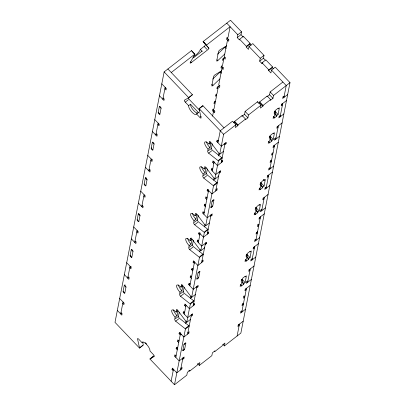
<?xml version="1.0" encoding="UTF-8"?>
<svg xmlns="http://www.w3.org/2000/svg" width="405" height="405" viewBox="0 0 405 405"><rect width="100%" height="100%" fill="white"/><g stroke="black" fill="none" stroke-linecap="round" stroke-linejoin="round"><path stroke-width="0.61" d="M262.865 62.78L261.924 63.509L259.681 61.155L263.437 58.234L263.999 55.369L252.776 43.598L249.014 46.524L248.457 49.385L246.21 47.031L249.966 44.105L250.108 43.391L243.375 36.328L239.618 39.25L239.476 39.968L237.229 37.614L240.99 34.688L241.552 31.828L230.511 20.25L203.138 41.558L206.504 45.087A1.686 0.451 -43.6 0 0 206.515 45.254L208.914 48.266A1.686 0.451 -43.6 0 1 207.522 49.957L191.241 62.628A1.686 0.451 -43.6 0 1 190.127 62.886L194.785 54.381A1.686 0.451 -43.6 0 0 194.876 54.138L191.509 50.605L164.136 71.913L115 322.36L139.533 348.087L143.289 345.166A1.686 0.572 52.1 0 0 143.284 344.913L142.651 342.078M125.97 287.13L124.289 285.363A1.266 0.43 52.1 0 1 125.236 285.712A1.266 0.43 52.1 0 1 125.97 287.13L124.801 293.093A1.266 0.43 52.1 0 1 123.854 292.749A1.266 0.43 52.1 0 1 123.12 291.327L124.289 285.363L125.039 284.781M130.137 255.55L131.306 249.586A1.266 0.43 52.1 0 1 132.253 249.936A1.266 0.43 52.1 0 1 132.992 251.353L131.822 257.317A1.266 0.43 52.1 0 1 130.876 256.967A1.266 0.43 52.1 0 1 130.137 255.55L131.822 257.317M137.158 219.773L138.328 213.81A1.266 0.43 52.1 0 1 139.274 214.154A1.266 0.43 52.1 0 1 140.008 215.576L138.839 221.54A1.266 0.43 52.1 0 1 137.892 221.191A1.266 0.43 52.1 0 1 137.158 219.773L138.839 221.54M147.03 179.8L145.344 178.033A1.266 0.43 52.1 0 1 146.291 178.377A1.266 0.43 52.1 0 1 147.03 179.8L145.861 185.758A1.266 0.43 52.1 0 1 144.914 185.414A1.266 0.43 52.1 0 1 144.175 183.997L145.344 178.033L146.099 177.446M152.366 142.256L151.197 148.215A1.266 0.43 52.1 0 0 151.931 149.637A1.266 0.43 52.1 0 0 152.877 149.982L154.047 144.018A1.266 0.43 52.1 0 0 153.313 142.601A1.266 0.43 52.1 0 0 152.366 142.256L154.047 144.018M158.213 112.438L159.383 106.474A1.266 0.43 52.1 0 1 160.329 106.824A1.266 0.43 52.1 0 1 161.069 108.241L159.899 114.205A1.266 0.43 52.1 0 1 158.952 113.861A1.266 0.43 52.1 0 1 158.213 112.438L159.899 114.205M123.044 302.039L120.705 313.966L121.616 313.257M130.066 266.262L127.727 278.184L129.094 277.121M137.087 230.48L134.744 242.408L135.999 241.436M144.104 194.704L141.765 206.631L142.676 205.922M151.126 158.927L148.782 170.854L150.149 169.791M158.142 123.15L155.803 135.078L157.054 134.101M165.164 87.374L162.82 99.296L163.731 98.587M212.574 116.149L213.465 111.618L214.402 110.889M214.417 101.832L215.217 102.673L214.027 108.758L212.772 109.73L212.493 111.162L213.86 110.099M217.343 86.928L218.143 87.769L216.948 93.849L215.698 94.826L215.414 96.253L216.781 95.19M223.352 67.291L221.945 68.389L218.705 84.903L219.829 86.083L219.545 87.51L218.32 86.23M223.14 58.852L223.702 59.444L222.507 65.524L221.257 66.501L220.973 67.929L222.34 66.865M228.44 39.331L227.504 40.065L224.264 56.578L225.382 57.758L225.104 59.191L223.879 57.905M175.117 317.171L176.995 315.708L177.977 310.696L176.099 312.159A5.908 2.01 52.1 0 0 171.679 310.544A5.908 2.01 52.1 0 0 175.117 317.171L174.692 319.317A1.686 0.572 52.1 0 0 175.674 321.211L185.105 328.668A1.686 0.572 52.1 0 1 185.429 328.971L174.489 384.75L149.951 359.017A1.686 0.572 52.1 0 1 150.042 358.86L154.33 356.42A1.686 0.572 52.1 0 0 153.348 354.527L149.982 350.998A5.908 2.01 52.1 0 0 146.544 344.371A5.908 2.01 52.1 0 0 142.125 342.757L138.758 339.223A1.686 0.572 52.1 0 0 137.498 338.762L139.528 347.834A1.686 0.572 52.1 0 1 139.533 348.087M176.099 312.159L176.519 310.012L177.147 309.526M180.002 292.253L181.88 290.795L182.863 285.783L180.984 287.246A5.908 2.01 52.1 0 0 176.565 285.631A5.908 2.01 52.1 0 0 180.002 292.253L179.582 294.4A1.686 0.572 52.1 0 0 180.564 296.293L189.991 303.75A1.686 0.572 52.1 0 1 190.32 304.059L186.735 322.329A1.686 0.572 52.1 0 1 186.416 321.965L177.78 310.473A1.686 0.572 52.1 0 0 176.519 310.012M180.984 287.246L181.405 285.1L182.032 284.614M189.155 245.612L191.033 244.149L192.016 239.142L190.137 240.605A5.908 2.01 52.1 0 0 185.718 238.99A5.908 2.01 52.1 0 0 189.155 245.612L188.73 247.759A1.686 0.572 52.1 0 0 189.712 249.652L199.144 257.109A1.686 0.572 52.1 0 1 199.468 257.418L191.621 297.417A1.686 0.572 52.1 0 1 191.307 297.047L182.67 285.56A1.686 0.572 52.1 0 0 181.405 285.1M190.137 240.605L190.558 238.459L191.185 237.968M194.041 220.7L195.919 219.237L196.901 214.23L195.023 215.693A5.908 2.01 52.1 0 0 190.603 214.073A5.908 2.01 52.1 0 0 194.041 220.7L193.62 222.846A1.686 0.572 52.1 0 0 194.602 224.74L204.029 232.197A1.686 0.572 52.1 0 1 204.358 232.505L200.774 250.776A1.686 0.572 52.1 0 1 200.455 250.406L191.818 238.92A1.686 0.572 52.1 0 0 190.558 238.459M195.023 215.693L195.443 213.546A1.686 0.572 52.1 0 1 196.708 214.007L205.345 225.494A1.686 0.572 52.1 0 0 205.659 225.858L209.415 222.937M203.194 174.059L205.072 172.596L206.054 167.589L204.176 169.047A5.908 2.01 52.1 0 0 199.756 167.432A5.908 2.01 52.1 0 0 203.194 174.059L202.768 176.205A1.686 0.572 52.1 0 0 203.75 178.099L213.182 185.556A1.686 0.572 52.1 0 1 213.506 185.86L205.659 225.858M204.176 169.047L204.596 166.9A1.686 0.572 52.1 0 1 205.856 167.366L214.493 178.853A1.686 0.572 52.1 0 0 214.812 179.218L218.568 176.297A1.686 0.572 52.1 0 1 218.254 175.927M208.079 149.146L209.957 147.683L210.939 142.671L209.061 144.134A5.908 2.01 52.1 0 0 204.641 142.519A5.908 2.01 52.1 0 0 208.079 149.146L207.659 151.293A1.686 0.572 52.1 0 0 208.641 153.181L218.067 160.643A1.686 0.572 52.1 0 1 218.396 160.947L214.812 179.218M209.061 144.134L209.481 141.988L210.109 141.502M185.429 328.971L189.186 326.05A1.686 0.572 52.1 0 0 188.862 325.742L179.43 318.284A1.686 0.572 52.1 0 1 178.453 316.391L179.304 312.052M190.32 304.059L194.076 301.133A1.686 0.572 52.1 0 0 193.747 300.829L184.321 293.372A1.686 0.572 52.1 0 1 183.338 291.478L184.189 287.135M199.468 257.418L203.224 254.492A1.686 0.572 52.1 0 0 202.9 254.188L193.474 246.726A1.686 0.572 52.1 0 1 192.491 244.838L193.403 240.185M204.358 232.505L208.114 229.579A1.686 0.572 52.1 0 0 207.785 229.27L198.359 221.813A1.686 0.572 52.1 0 1 197.377 219.92L198.288 215.273M213.506 185.86L217.262 182.939A1.686 0.572 52.1 0 0 216.938 182.63L207.512 175.173A1.686 0.572 52.1 0 1 206.53 173.279L207.38 168.941M218.396 160.947L222.153 158.026A1.686 0.572 52.1 0 0 221.824 157.717L212.397 150.26A1.686 0.572 52.1 0 1 211.415 148.367L212.326 143.714M173.178 370.722L172.054 369.547L172.338 368.115L176.828 372.823L181.835 368.925L182.118 367.492L180.863 368.469M182.645 359.407L183.895 358.43L184.174 356.997L179.167 360.901L174.677 356.187L174.96 354.76L176.079 355.934M177.274 349.854L176.15 348.675L176.433 347.247L177.552 348.421M178.727 342.458L177.603 341.283L177.881 339.851L179.005 341.03M180.2 334.945L179.076 333.771L179.354 332.338L183.845 337.046L188.857 333.148L189.135 331.715L187.885 332.692M191.125 316.173L192.375 315.196L192.659 313.769L187.647 317.667L183.156 312.959L183.44 311.526L184.564 312.706M185.753 306.62L184.634 305.446L184.913 304.013L189.403 308.721L194.415 304.823L194.694 303.391L193.443 304.368M196.683 287.849L197.934 286.877L198.217 285.444L193.205 289.342L188.715 284.634L188.998 283.201L190.117 284.381M191.312 278.296L190.188 277.121L190.471 275.689L191.59 276.868M192.765 270.904L191.641 269.725L191.919 268.297L193.043 269.472M194.238 263.392L193.114 262.212L193.398 260.785L197.883 265.493L202.895 261.589L203.173 260.162L201.923 261.134M205.163 244.62L206.413 243.643L206.697 242.21L201.685 246.113L197.2 241.4L197.478 239.973L198.602 241.147M199.792 235.067L198.673 233.887L198.951 232.46L203.442 237.168L208.453 233.27L208.732 231.837L207.481 232.809M210.721 216.295L211.972 215.318L212.255 213.891L207.244 217.789L202.753 213.081L203.037 211.648L204.155 212.822M205.35 206.742L204.226 205.563L204.51 204.135L205.634 205.31M206.803 199.346L205.679 198.172L205.958 196.739L207.082 197.918M208.276 191.833L207.152 190.659L207.436 189.226L211.921 193.934L216.933 190.036L217.212 188.603L215.961 189.581M219.201 173.062L220.457 172.09L220.735 170.657L215.723 174.555L211.238 169.847L211.516 168.414L212.64 169.594M213.83 163.509L212.711 162.334L212.989 160.901L217.48 165.61L222.492 161.711L222.77 160.284L221.52 161.256M224.76 144.737L226.01 143.765L226.294 142.332L221.282 146.23L216.791 141.522L217.075 140.09L218.194 141.269M237.229 37.614L237.791 34.749L241.552 31.828M171.118 381.216L173.461 369.294M175.8 357.367L180.478 333.512L181.602 334.692M184.28 314.133L186.037 305.193M189.839 285.814L194.516 261.959M198.318 242.58L200.075 233.634M203.877 214.255L208.555 190.406M212.357 171.026L214.113 162.081M217.915 142.702L220.254 130.774L232.571 121.191L235.938 124.72L235.376 127.585L237.882 125.631L238.024 124.917L245.536 119.07L242.17 115.536L234.652 121.384L234.515 122.102L233.574 122.831M185.642 323.428L186.113 321.033M190.542 298.439L191.013 296.04M199.68 251.875L200.151 249.475M204.581 226.881L205.052 224.486M213.719 180.316L214.189 177.922M218.503 155.925L218.973 153.53M209.481 141.988A1.686 0.572 52.1 0 1 210.747 142.449L219.383 153.94A1.686 0.572 52.1 0 0 219.697 154.305L223.621 134.308L235.938 124.72M182.802 350.492L183.971 344.528A1.266 0.339 -43.6 0 1 185.014 343.263A1.266 0.339 -43.6 0 1 185.849 343.065L184.68 349.029A1.266 0.339 -43.6 0 1 183.632 350.295A1.266 0.339 -43.6 0 1 182.802 350.492L184.68 349.029M196.84 278.939L198.01 272.975A1.266 0.339 -43.6 0 1 199.052 271.704A1.266 0.339 -43.6 0 1 199.888 271.512L198.718 277.476A1.266 0.339 -43.6 0 1 197.67 278.741A1.266 0.339 -43.6 0 1 196.84 278.939L198.718 277.476M210.878 207.38L212.048 201.417A1.266 0.339 -43.6 0 1 213.091 200.151A1.266 0.339 -43.6 0 1 213.926 199.954L212.757 205.917A1.266 0.339 -43.6 0 1 211.709 207.188A1.266 0.339 -43.6 0 1 210.878 207.38L212.757 205.917M180.584 369.902L182.923 357.974M187.601 334.12L191.403 314.741M193.16 305.8L196.962 286.416M201.644 262.567L205.446 243.187M207.198 234.242L211 214.863M215.683 191.013L219.485 171.634M221.236 162.689L225.038 143.309M246.21 47.031L246.351 46.317L250.108 43.391M188.887 370.185L189.727 371.066L189.869 370.352L187.363 372.301L186.801 375.167L174.489 384.75M242.028 116.255L242.17 115.536M242.448 115.926L244.534 114.301L245.096 111.441L257.62 101.695L260.987 105.224L260.425 108.089L262.931 106.135L263.068 105.421L270.586 99.574L267.219 96.041L259.701 101.888L259.565 102.607L258.623 103.336M245.536 119.07L245.395 119.784L247.9 117.835L248.462 114.974L260.987 105.224M197.645 363.649L199.326 365.416L199.888 362.556L197.382 364.505L197.245 365.219L189.727 371.066M259.681 61.155L260.243 58.295L263.999 55.369M261.924 63.509L262.065 62.795L265.822 59.869L272.555 66.936L272.418 67.65L268.657 70.576L270.904 72.93L271.466 70.065L275.223 67.144L290 82.64L240.864 333.087L224.375 345.921L223.114 344.594M257.479 102.409L257.62 101.695M268.657 70.576L268.798 69.857L272.555 66.936M267.077 96.754L267.219 96.041M267.492 96.43L269.583 94.805L270.145 91.945L282.877 82.033M270.586 99.574L270.444 100.288L272.95 98.339L273.512 95.479L290 82.64M224.375 345.921L224.937 343.06L222.431 345.009L222.289 345.723L214.777 351.57L214.918 350.857L212.412 352.806L211.85 355.671L199.326 365.416M240.529 284.548L241.37 285.434L241.233 286.148L243.734 284.199L243.876 283.485L245.126 282.508L246.432 275.866L245.182 276.838L245.319 276.124L242.813 278.073L242.676 278.792L241.42 279.764L241.142 281.197L242.392 280.219L241.552 279.339M242.392 280.219L241.653 284.001L240.398 284.978L240.119 286.406L241.37 285.434M245.42 259.635L246.26 260.516L246.119 261.235L248.624 259.286L248.766 258.567L250.017 257.595L251.318 250.953L250.067 251.925L250.209 251.211L247.703 253.16L247.561 253.874L246.311 254.851L246.027 256.279L247.283 255.307L246.442 254.426M247.283 255.307L246.539 259.089L245.288 260.061L245.005 261.493L246.26 260.516M254.568 212.995L255.408 213.875L255.272 214.594L257.772 212.645L257.914 211.926L259.17 210.954L260.471 204.307L259.22 205.284L259.357 204.571L256.856 206.52L256.714 207.233L255.459 208.21L255.18 209.638L256.431 208.666L255.59 207.78M256.431 208.666L255.692 212.448L254.436 213.42L254.158 214.852L255.408 213.875M259.458 188.082L260.299 188.963L260.157 189.677L262.663 187.728L262.805 187.014L264.055 186.037L265.356 179.395L264.106 180.372L263.265 179.486M260.481 182.868L261.321 183.754L260.577 187.53L259.327 188.507L259.043 189.94L260.299 188.963M268.606 141.436L269.447 142.322L269.31 143.036L271.811 141.087L271.952 140.373L273.208 139.396L274.509 132.754L273.259 133.731L273.395 133.012L270.894 134.961L270.753 135.68L269.497 136.652L269.219 138.085L270.469 137.108L269.629 136.227M270.469 137.108L269.73 140.889L268.475 141.866L268.196 143.294L269.447 142.322M273.496 116.524L274.337 117.409L274.195 118.123L276.701 116.174L276.843 115.46L278.093 114.483L279.399 107.841L278.144 108.813L278.286 108.1L275.78 110.049L275.638 110.762L274.387 111.739L274.104 113.172L275.359 112.195L274.519 111.314M275.359 112.195L274.615 115.977L273.365 116.949L273.086 118.382L274.337 117.409M264.106 180.372L264.247 179.653L261.741 181.607L261.6 182.321L260.349 183.293L260.066 184.726L261.321 183.754M237.107 336.008L239.446 324.086M246.468 288.304L241.79 312.159L240.97 311.303M250.27 268.925L247.637 282.346L246.797 281.46M254.654 246.564L252.026 259.985L251.206 259.129M260.506 216.751L255.828 240.605L255.008 239.745M264.308 197.372L261.676 210.787L260.835 209.906M268.697 175.011L266.065 188.426L265.245 187.571M274.544 145.198L269.867 169.047L269.047 168.191M278.346 125.818L275.714 139.234L274.873 138.348M282.736 103.457L280.103 116.873L279.283 116.017M217.505 54.184L224.922 47.203A1.686 0.451 -43.6 0 1 225.286 46.894L225.848 47.481M226.699 45.78L219.92 49.861A1.686 0.451 -43.6 0 0 218.528 51.551L216.705 60.851A1.686 0.451 -43.6 0 0 217.814 60.593L224.795 54.017M212.615 79.097L220.031 72.115A1.686 0.451 -43.6 0 1 220.396 71.806L221.241 72.687M221.813 70.693L215.035 74.773A1.686 0.451 -43.6 0 0 213.643 76.464L211.815 85.764A1.686 0.451 -43.6 0 0 212.929 85.506L219.91 78.934M193.884 56.381A5.908 1.574 -43.6 0 0 200.399 49.349L204.155 46.423A1.686 0.451 -43.6 0 0 205.548 44.732L203.148 41.72A1.686 0.451 -43.6 0 1 203.138 41.558M171.259 72.52L194.876 54.138M206.504 45.087L230.121 26.705L228.066 37.199L226.81 38.176L226.532 39.609L227.782 38.632M193.312 57.94L202.08 51.116L200.399 49.349M165.822 88.072L164.881 88.801L166.004 89.981L166.283 88.548L161.792 83.84M225.008 57.216L222.73 58.988L222.446 60.416L223.702 59.444M224.011 127.848L202.844 105.649L199.088 108.575A1.686 0.572 52.1 0 0 199.093 108.829L201.128 117.901A1.686 0.572 52.1 0 1 199.862 117.44L196.496 113.906A5.908 2.01 52.1 0 1 192.076 112.291A5.908 2.01 52.1 0 1 188.639 105.67L185.272 102.136A1.686 0.572 52.1 0 1 184.29 100.243L188.583 97.802A1.686 0.572 52.1 0 0 188.669 97.645L192.426 94.719L167.893 68.992M188.583 97.802L191.712 95.362M185.272 102.136L188.406 99.701M158.8 123.849L157.864 124.578L158.983 125.758L159.266 124.325L154.776 119.617M188.639 105.67L190.517 104.206L198.374 112.448L196.496 113.906M219.905 85.182L217.171 87.308L216.893 88.741L218.143 87.769M199.721 108.343L202.854 105.902A1.686 0.572 52.1 0 1 202.844 105.649M151.662 147.85L151.197 148.215L152.877 149.982M215.612 101.154L214.245 102.217L213.967 103.65L215.217 102.673M200.49 116.954L201.118 116.468M152.25 159.261L150.842 160.36L151.966 161.534L152.245 160.107L147.754 155.393M144.762 195.402L143.826 196.136L144.944 197.311L145.228 195.883L140.737 191.175M216.791 141.522L218.315 140.338M208.286 150.802L211.415 148.367M208.641 153.181L211.769 150.746M284.183 96.061L282.933 97.038L282.649 98.466L287.661 94.567M286.492 100.531L281.48 104.429L281.202 105.862L282.452 104.885L281.612 104.004M219.697 154.305L223.454 151.379M212.711 162.334L214.053 161.291M218.695 160.152L221.824 157.717M280.382 115.44L279.131 116.417L278.848 117.845L283.859 113.947M203.396 175.719L206.53 173.279M211.238 169.847L212.579 168.804M203.75 178.099L206.884 175.659M137.746 231.184L136.804 231.913L137.928 233.093L138.206 231.66L133.716 226.952M282.103 122.892L277.096 126.79L276.812 128.223L278.068 127.246L277.223 126.365M213.805 185.07L216.938 182.63M207.152 190.659L208.494 189.616M275.992 137.801L274.742 138.778L274.463 140.206L279.47 136.308M205.679 198.172L206.575 197.473M278.301 142.271L273.294 146.17L273.01 147.602L274.261 146.625L273.461 145.785M204.226 205.563L205.122 204.869M273.071 152.71L271.816 153.682L271.537 155.115L272.788 154.138L272.226 153.551M212.048 201.417L213.926 199.954M131.195 266.596L129.787 267.69L130.906 268.869L131.19 267.437L126.699 262.729M202.753 213.081L204.095 212.033M271.618 160.102L270.368 161.079L270.084 162.511L271.34 161.534L270.535 160.694M194.248 222.36L197.377 219.92M194.602 224.74L197.731 222.299M270.145 167.614L268.895 168.591L268.611 170.024L273.623 166.126M272.454 172.084L267.442 175.988L267.163 177.415L268.414 176.443L267.573 175.557M198.673 233.887L200.014 232.845M204.657 231.711L207.785 229.27M266.343 186.999L265.093 187.971L264.809 189.403L269.821 185.505M189.358 247.273L192.491 244.838M197.2 241.4L198.091 240.707M189.712 249.652L192.846 247.217M123.707 302.738L122.766 303.466L123.889 304.646L124.168 303.213L119.677 298.505M268.064 194.446L263.058 198.349L262.774 199.776L264.025 198.804L263.184 197.918M200.774 250.776L204.53 247.85A1.686 0.572 52.1 0 1 204.368 247.673M199.766 256.623L202.9 254.188M193.114 262.212L194.01 261.519M261.954 209.36L260.704 210.332L260.425 211.764L265.432 207.866M191.641 269.725L192.982 268.682M264.262 213.825L259.256 217.728L258.972 219.156L260.223 218.184L259.423 217.343M190.188 277.121L191.53 276.078M259.033 224.264L257.777 225.241L257.499 226.668L258.749 225.696L257.631 224.517M198.01 272.975L199.888 271.512M188.715 284.634L190.056 283.591M257.58 231.66L256.33 232.632L256.046 234.065L257.302 233.088L256.497 232.247M180.21 293.914L183.338 291.478M180.564 296.293L183.693 293.858M256.107 239.173L254.856 240.145L254.573 241.577L259.585 237.679M258.415 243.643L253.403 247.541L253.125 248.974L254.375 247.997L253.535 247.116M191.621 297.417L195.377 294.491M184.634 305.446L185.525 304.747M190.618 303.264L193.747 300.829M142.125 342.757L143.066 342.022M252.305 258.552L251.054 259.524L250.771 260.957L255.783 257.059M175.319 318.826L178.453 316.391M183.156 312.959L184.503 311.916M139.528 347.834L142.656 345.399M175.674 321.211L178.807 318.77M254.026 266.004L249.014 269.902L248.736 271.335L249.986 270.358L249.146 269.477M186.735 322.329L190.492 319.408M185.728 328.177L188.862 325.742M179.076 333.771L180.595 332.586M247.916 280.913L246.665 281.885L246.387 283.318L251.394 279.42M150.665 358.374L153.799 355.939A1.686 0.572 52.1 0 0 153.713 356.096L149.951 359.017M177.603 341.283L178.944 340.235M250.224 285.383L245.212 289.281L244.934 290.714L246.184 289.737L245.384 288.897M176.15 348.675L177.491 347.632M244.995 295.822L243.739 296.794L243.461 298.227L244.711 297.25L243.592 296.075M183.971 344.528L185.849 343.065M174.677 356.187L175.573 355.494M243.542 303.213L242.291 304.19L242.008 305.618L243.263 304.646L242.458 303.806M242.069 310.726L240.818 311.703L240.535 313.136L245.546 309.233M172.054 369.547L172.95 368.849M243.202 321.16L238.196 325.058L237.912 326.491L239.168 325.514L238.363 324.673M191.266 95.489L192.34 94.876A1.686 0.572 52.1 0 0 192.426 94.719M240.99 34.688L243.233 37.042M249.966 44.105L251.09 45.284M263.437 58.234L265.305 60.193M272.418 67.65L273.537 68.825M226.754 23.176L237.791 34.749M249.014 46.524L260.243 58.295M271.466 70.065L286.244 85.566L283.905 97.494L283.085 96.638M239.618 39.25L246.351 46.317M262.065 62.795L268.798 69.857M226.866 37.67L228.906 39.811L228.623 41.239L227.504 40.065M270.145 91.945L273.512 95.479M224.922 47.203L226.127 48.463M269.583 94.805L272.95 98.339M274.727 110.95L278.093 114.483M274.737 113.253L276.843 115.46M274.595 113.967L276.701 116.174M203.148 41.72L205.958 44.666M206.11 45.325L208.914 48.266M259.701 101.888L263.068 105.421M259.565 102.607L262.931 106.135M217.014 59.753L217.814 60.593M204.155 46.423L206.96 49.369M221.307 65.995L223.347 68.131L223.069 69.564L221.945 68.389M220.031 72.115L221.236 73.376M191.98 51.44L192.78 52.28M193.104 52.62L194.785 54.381M269.836 135.867L273.208 139.396M245.096 111.441L248.462 114.974M269.846 138.166L271.952 140.373M270.13 139.32L271.811 141.087M244.534 114.301L247.9 117.835M190.436 61.788L191.241 62.628M211.724 84.245L212.929 85.506M234.652 121.384L238.024 124.917M234.515 122.102L237.882 125.631M212.827 109.223L214.868 111.365L214.584 112.798L213.465 111.618M164.136 71.913L188.669 97.645M199.088 108.575L223.621 134.308M199.974 110.692L189.029 99.21A1.686 0.572 52.1 0 1 188.153 97.904M225.21 142.924L226.01 143.765M260.688 182.508L264.055 186.037M260.699 184.807L262.805 187.014M260.557 185.52L262.663 187.728M163.104 97.868L164.227 99.043L163.944 100.475L159.454 95.767M221.646 160.831L222.492 161.711M255.798 207.421L259.17 210.954M159.383 106.474L161.069 108.241M219.611 171.204L220.457 172.09M256.233 210.16L257.914 211.926M255.671 210.438L257.772 212.645M216.133 189.196L216.933 190.036M156.082 133.645L157.206 134.819L156.927 136.252L152.437 131.544M211.172 214.478L211.972 215.318M246.65 254.062L250.017 257.595M246.66 256.36L248.766 258.567M246.939 257.519L248.624 259.286M149.065 169.422L150.189 170.601L149.906 172.029L145.415 167.321M207.608 232.384L208.453 233.27M242.18 279.42L245.126 282.508M205.573 242.762L206.413 243.643M242.195 281.718L243.876 283.485M241.633 281.991L243.734 284.199M144.175 183.997L145.861 185.758M202.095 260.749L202.895 261.589M142.044 205.198L143.167 206.378L142.889 207.805L138.399 203.097M138.328 213.81L140.008 215.576M197.134 286.036L197.934 286.877M135.027 240.975L136.151 242.155L135.867 243.587L131.377 238.879M193.57 303.942L194.415 304.823M131.306 249.586L132.992 251.353M191.535 314.315L192.375 315.196M188.052 332.308L188.857 333.148M128.005 276.757L129.129 277.931L128.851 279.364L124.36 274.656M123.12 291.327L124.801 293.093M183.095 357.59L183.895 358.43M181.035 368.084L181.835 368.925M120.989 312.533L122.107 313.708L121.829 315.141L117.339 310.433M145.314 342.665L146.625 344.042M216.235 94.223A1.266 0.43 52.1 0 1 216.67 95.281L215.5 101.245A1.266 0.43 52.1 0 1 214.868 101.184M191.509 50.605A1.686 0.451 -43.6 0 1 191.418 50.853M202.08 51.116A5.908 1.574 -43.6 0 1 201.938 51.572M198.374 112.448A5.908 2.01 52.1 0 1 193.954 110.833A5.908 2.01 52.1 0 1 190.517 104.206M181.88 290.795A5.908 2.01 52.1 0 1 178.443 284.907M176.995 315.708A5.908 2.01 52.1 0 1 173.558 309.825M195.919 219.237A5.908 2.01 52.1 0 1 192.481 213.354M191.033 244.149A5.908 2.01 52.1 0 1 187.596 238.267M209.957 147.683A5.908 2.01 52.1 0 1 206.52 141.796M205.072 172.596A5.908 2.01 52.1 0 1 201.634 166.713"/></g></svg>
